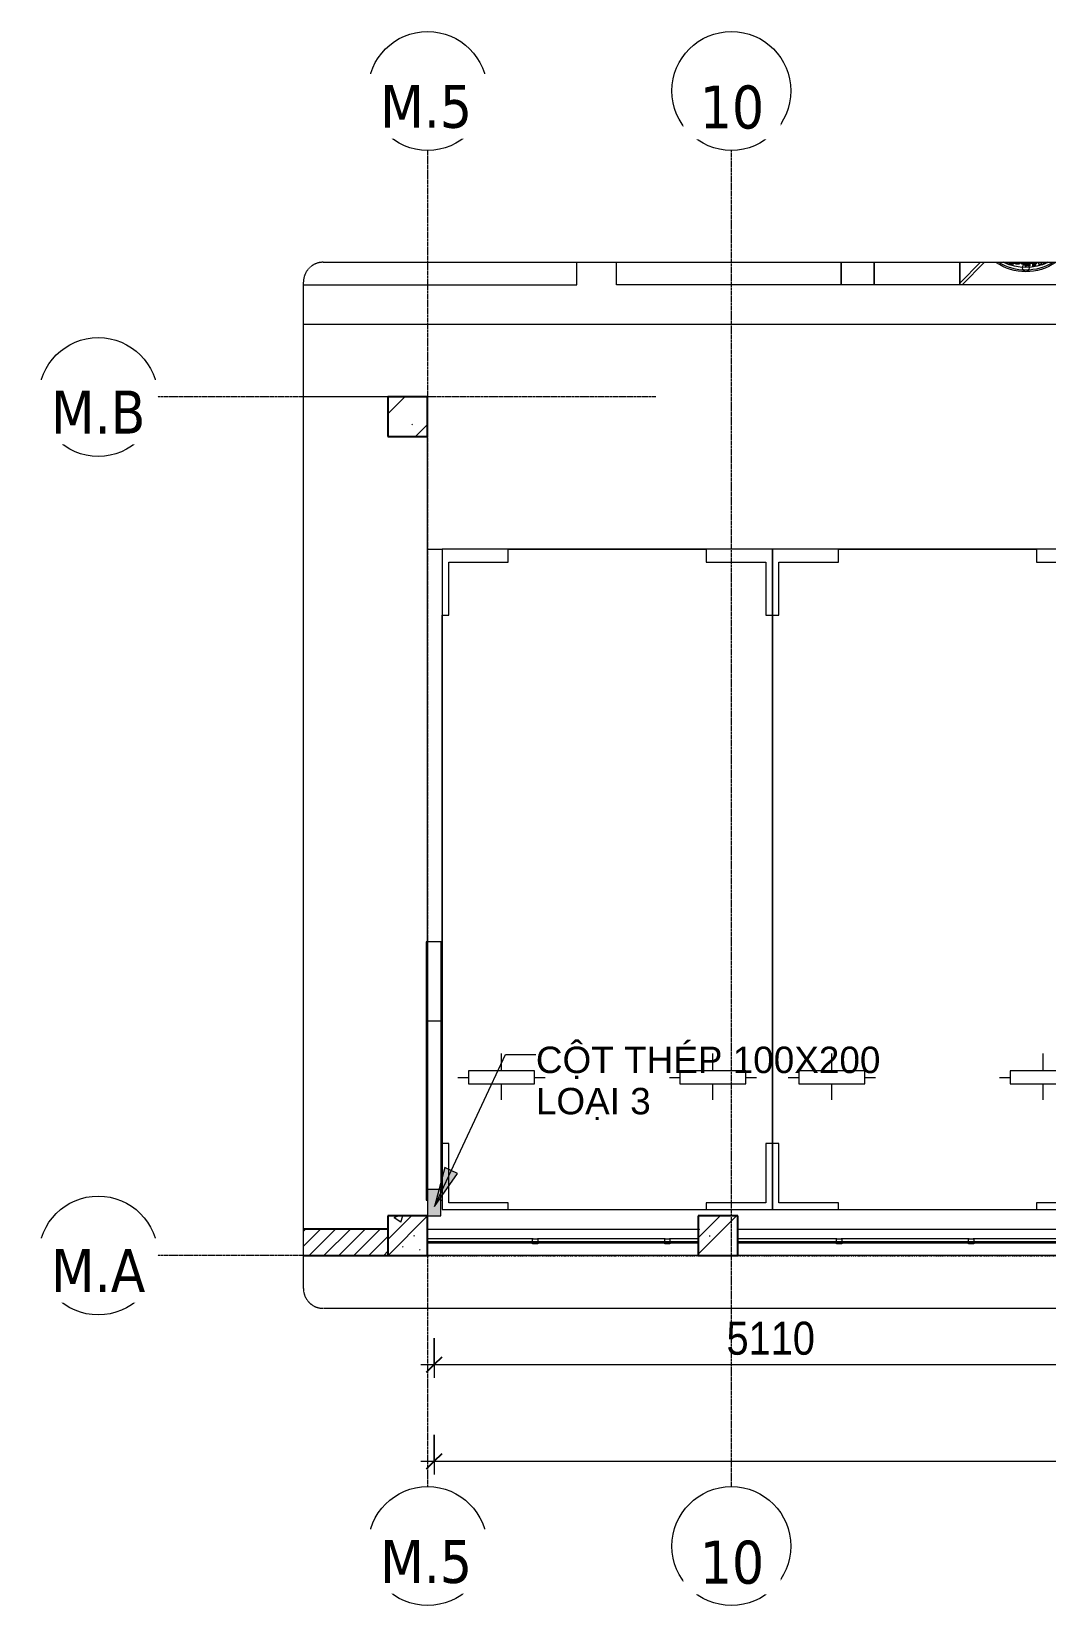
# Model space of a CAD drawing. Header units: millimetres. Extents: x -77355 to 26321, y -760 to 17156.
# Drawn here: x -36728 to -29051, y 5238 to 17156 of the extents above; entities that cross this region are included whole.
import ezdxf

# ---------------------------------------------------------------- set-up
doc = ezdxf.new("R2010")
doc.units = ezdxf.units.MM
for name, pattern in [('Dash - Tight', [4.5, 3, -1.5]), ('Double dash', [41.999998, 12, -6, 6, -6, 6, -6]), ('Grid Line', [22.225, 12.7, -3.175, 3.175, -3.175]), ('Hidden', [7.14375, 4.7625, -2.38125])]:
    doc.linetypes.add(name, pattern=pattern)
for name, color, linetype, lineweight in [('A-ANNO-DIMS', 211, 'Continuous', 9), ('A-ANNO-DIMS-100', 211, 'Continuous', 9), ('A-DETL-GENF-3', 10, 'Continuous', 9), ('A-DETL-GENF-4', 92, 'Dash - Tight', 9), ('A-DETL-GENF-5', 92, 'Hidden', 18), ('A-DETL-THIN', 151, 'Continuous', 9), ('A-FLOR-1', 192, 'Continuous', 9), ('A-FLOR-HRAL', 11, 'Continuous', 18), ('A-FLOR-HRAL-3', 11, 'Continuous', 9), ('A-WALL-2', 113, 'Continuous', 9), ('A-WALL-3', 113, 'Continuous', 25), ('A-WALL-PATT-3', 111, 'Continuous', 9), ('C-PRKG', 70, 'Continuous', 9), ('C-PROP-LINE', 91, 'Double dash', 25), ('G-ANNO-TEXT-1', 10, 'Continuous', 9), ('G-ANNO-TEXT-2', 7, 'Continuous', 9), ('G-IMPT-1', 8, 'Continuous', 9), ('M-EQPM', 50, 'Continuous', 9), ('S-COLS-1', 52, 'Continuous', 9), ('S-COLS-2', 52, 'Continuous', 25), ('S-GRID-1', 1, 'Grid Line', 9), ('S-GRID-IDEN', 1, 'Continuous', 9)]:
    doc.layers.add(name, color=color, linetype=linetype, lineweight=lineweight)
doc.styles.add('Arial_1', font='arial.ttf', dxfattribs={"height": 200})
doc.styles.add('Tahoma_B_1', font='tahomabd.ttf', dxfattribs={"height": 325})
doc.styles.add('UTM Avo_1', font='', dxfattribs={"width": 0.9, "height": 250})
doc.styles.get('UTM Avo_1').set_extended_font_data('UTM Avo')
doc.dimstyles.new('1_Dim_chi_tiet_2_5_1', dxfattribs={"dimscale": 304.8, "dimtxt": 249.825237, "dimasz": 0.393701, "dimexe": 0.328084, "dimexo": 0.0625, "dimgap": 0.032808, "dimtad": 1, "dimdec": 0, "dimrnd": 5, "dimzin": 0, "dimdsep": 46, "dimtxsty": 'UTM Avo_1', "dimblk1": 'OBLIQUE', "dimblk2": 'OBLIQUE', "dimsah": 1, "dimcen": 0.09, "dimdle": 0.328084, "dimazin": 0, "dimtfac": 1, "dimtdec": 4, "dimtix": 1, "dimtmove": 0, "dimatfit": 3, "dimfxl": 0.656168, "dimfxlon": 1, "dimtvp": 1, "dimtolj": 1, "dimtzin": 0, "dimarcsym": 2})

# ---------------------------------------------------------------- blocks, each defined once
blk = doc.blocks.new('NBS_CLDPhysicalSecuritySystems_MtlMeshPnlFncngSym_CLDModsecSecurusS3_InfillPanel - NBS_CLDPhysicalSecuritySystems_MtlMeshPnlFncngSym_CLDModsecSecurusS2_InfillPanel-V38-TKCS_NHÀ XE 3 - MẶT BẰNG COTE _1_000')
at = {"layer": 'A-FLOR-HRAL'}
for p, q in [((0, 6), (4000, 6)), ((214, 11), (254, 11)), ((214, 6), (214, 11)), ((254, 11), (254, 6)), ((1214, 11), (1254, 11)), ((1214, 6), (1214, 11)), ((1254, 11), (1254, 6)), ((2214, 11), (2254, 11)), ((2214, 6), (2214, 11)), ((2254, 11), (2254, 6)), ((3214, 11), (3254, 11)), ((3214, 6), (3214, 11)), ((3254, 11), (3254, 6)), ((4000, -6), (0, -6)), ((214, -23), (214, -6)), ((250, -27), (218, -27)), ((254, -6), (254, -23)), ((1214, -23), (1214, -6)), ((1250, -27), (1218, -27)), ((1254, -6), (1254, -23)), ((2214, -23), (2214, -6)), ((2250, -27), (2218, -27)), ((2254, -6), (2254, -23)), ((3214, -23), (3214, -6)), ((3250, -27), (3218, -27)), ((3254, -6), (3254, -23))]:
    blk.add_line(p, q, dxfattribs=at)
for centre, start, end in [((218, -23), 180, 270), ((250, -23), 270, 0), ((1218, -23), 180, 270), ((1250, -23), 270, 0), ((2218, -23), 180, 270), ((2250, -23), 270, 0), ((3218, -23), 180, 270), ((3250, -23), 270, 0)]:
    blk.add_arc(centre, 4, start, end, dxfattribs=at)
at = {"layer": 'A-FLOR-HRAL-3'}
for p, q in [((0, -27), (218, -27)), ((250, -27), (1218, -27)), ((1250, -27), (2218, -27)), ((2250, -27), (3218, -27)), ((3250, -27), (4000, -27))]:
    blk.add_line(p, q, dxfattribs=at)
blk = doc.blocks.new('NBS_CLDPhysicalSecuritySystems_MtlMeshPnlFncngSym_CLDModsecSecurusS3_InfillPanel - NBS_CLDPhysicalSecuritySystems_MtlMeshPnlFncngSym_CLDModsecSecurusS2_InfillPanel-2369504-TKCS_NHÀ XE 3 - MẶT BẰNG COTE _1_000')
at = {"layer": 'A-FLOR-HRAL'}
for p, q in [((0, 6), (2049, 6)), ((214, 11), (254, 11)), ((214, 6), (214, 11)), ((254, 11), (254, 6)), ((1214, 11), (1254, 11)), ((1214, 6), (1214, 11)), ((1254, 11), (1254, 6)), ((2049, -6), (0, -6)), ((214, -23), (214, -6)), ((250, -27), (218, -27)), ((254, -6), (254, -23)), ((1214, -23), (1214, -6)), ((1250, -27), (1218, -27)), ((1254, -6), (1254, -23))]:
    blk.add_line(p, q, dxfattribs=at)
for centre, start, end in [((218, -23), 180, 270), ((250, -23), 270, 0), ((1218, -23), 180, 270), ((1250, -23), 270, 0)]:
    blk.add_arc(centre, 4, start, end, dxfattribs=at)
at = {"layer": 'A-FLOR-HRAL-3'}
for p, q in [((0, -27), (218, -27)), ((250, -27), (1218, -27)), ((1250, -27), (2049, -27))]:
    blk.add_line(p, q, dxfattribs=at)
blk = doc.blocks.new('M_Concrete-Rectangular-Column2 - 300x300-2223046-TKCS_NHÀ XE 3 - MẶT BẰNG COTE _1_000')
at = {"layer": 'S-COLS-1'}
h = blk.add_hatch(dxfattribs=at)
h.set_pattern_fill('FP_40', color=256, style=0, pattern_type=2)
h.set_pattern_definition([(320, (-8038.2, 89302.56), (-63.756, -728.7365), [76.2, -838.2]), (265, (-8038.2, 89302.6), (764.2276, 140.9716), [60.96, -670.56]), (10.451, (-8043.54, 89241.84), (700.467, -587.77), [64.76, -712.36]), (316.184, (-7835, 89302.6), (-168.171, -1084.316), [114.3, -1257.3]), (6.636, (-7849, 89212.2), (989.71, -949.61), [97.14, -1068.54]), (261.184, (-7835, 89302.6), (989.701, -949.62), [91.44, -1005.84]), (291, (-7885.8, 89200.96), (-409.0606, -606.458), [76.2, -838.2]), (236, (-7885.8, 89201), (736.753, -247.2083), [60.96, -670.56]), (341.451, (-7919.9, 89150.4), (327.6855, -853.668), [64.76, -712.36]), (307.5, (-8038.23, 89302.56), (338.2201, -12.3547), [6.706, -655.726, 6.706, -674.014, -673.1]), (307.5, (-8038.23, 89302.56), (338.2201, -12.3547), [-1343.152, 6.706, -666.394]), (277.5, (-8038.23, 89302.56), (400.7221, -267.2789), [6.706, -381.406, 6.706, -640.486, -256.54]), (277.5, (-8038.23, 89302.56), (400.7221, -267.2789), [-1035.304, 6.706, -249.834]), (237.5, (-8038.23, 89529.13), (-22.91534, -542.3633), [6.706, -247.294, 6.706, -1837.334]), (237.5, (-8038.23, 89529.13), (-22.91534, -542.3633), [-260.706, -785.774, 6.706, -1044.854]), (227.5, (-8038.23, 89630.73), (101.707, -592.517), [6.706, -323.494, 6.706, -519.582, -746.76]), (227.5, (-8038.23, 89630.73), (101.707, -592.517), [-856.488, 6.706, -740.054]), (315, (-8038.23, 89302.56), (251.4472, 251.4472), []), (315, (-7657.23, 89302.56), (251.4472, 251.4472), [])])
h.paths.add_polyline_path([(-150, 150), (-150, -150), (150, -150), (150, 150)])
at = {"layer": 'S-COLS-2'}
for p, q in [((150, 150), (-150, 150)), ((-150, 150), (-150, -150)), ((150, -150), (150, 150)), ((-150, -150), (150, -150))]:
    blk.add_line(p, q, dxfattribs=at)
blk = doc.blocks.new('M_Concrete-Rectangular-Column2 - 300x300-V39-TKCS_NHÀ XE 3 - MẶT BẰNG COTE _1_000')
at = {"layer": 'S-COLS-1'}
h = blk.add_hatch(dxfattribs=at)
h.set_pattern_fill('FP_41', color=256, style=0, pattern_type=2)
h.set_pattern_definition([(320, (-14238.2, 89302.56), (-63.756, -728.7365), [76.2, -838.2]), (265, (-14238.2, 89302.6), (764.2276, 140.9716), [60.96, -670.56]), (10.451, (-14243.54, 89241.84), (700.467, -587.77), [64.76, -712.36]), (316.184, (-14035, 89302.6), (-168.171, -1084.316), [114.3, -1257.3]), (6.636, (-14049, 89212.2), (989.71, -949.61), [97.14, -1068.54]), (261.184, (-14035, 89302.6), (989.701, -949.62), [91.44, -1005.84]), (291, (-14085.8, 89200.96), (-409.0606, -606.458), [76.2, -838.2]), (236, (-14085.8, 89201), (736.753, -247.2083), [60.96, -670.56]), (341.451, (-14119.9, 89150.4), (327.6855, -853.668), [64.76, -712.36]), (307.5, (-14238.23, 89302.56), (338.2201, -12.3547), [6.706, -655.726, 6.706, -674.014, -673.1]), (307.5, (-14238.23, 89302.56), (338.2201, -12.3547), [-1343.152, 6.706, -666.394]), (277.5, (-14238.23, 89302.56), (400.7221, -267.2789), [6.706, -381.406, 6.706, -640.486, -256.54]), (277.5, (-14238.23, 89302.56), (400.7221, -267.2789), [-1035.304, 6.706, -249.834]), (237.5, (-14238.23, 89529.13), (-22.91534, -542.3633), [6.706, -247.294, 6.706, -1837.334]), (237.5, (-14238.23, 89529.13), (-22.91534, -542.3633), [-260.706, -785.774, 6.706, -1044.854]), (227.5, (-14238.23, 89630.73), (101.707, -592.517), [6.706, -323.494, 6.706, -1266.342]), (227.5, (-14238.23, 89630.73), (101.707, -592.517), [-336.906, -519.582, 6.706, -740.054]), (315, (-14238.23, 89302.56), (251.4472, 251.4472), []), (315, (-13857.23, 89302.56), (251.4472, 251.4472), [])])
h.paths.add_polyline_path([(-150, 150), (-150, -150), (150, -150), (150, 150)])
at = {"layer": 'S-COLS-2'}
for p, q in [((150, 150), (-150, 150)), ((-150, 150), (-150, -150)), ((150, -150), (150, 150)), ((-150, -150), (150, -150))]:
    blk.add_line(p, q, dxfattribs=at)
blk = doc.blocks.new('TKTC_NAP THAM BE XLNT_260130 - TKTC_XREF_260130_NAP THAM BE XLNT_dwg_TTT-HOOD ACCESS - TTT-HOOD ACCESS-1904605-MB BỂ XLNT 2 HẦM 1-3399785-TKCS_NHÀ XE 3 - MẶT BẰNG COTE _1_000')
at = {"layer": 'G-IMPT-1'}
for p, q in [((-131, -356), (-131, -344)), ((-131, -344), (-131, -356)), ((-86, -344), (-86, -356)), ((-41, -356), (-41, -344)), ((-41, -344), (-41, -356)), ((16, -363), (0, -363)), ((89, -356), (89, -344)), ((89, -344), (89, -356)), ((134, -356), (134, -344)), ((134, -344), (134, -356))]:
    blk.add_line(p, q, dxfattribs=at)
at = {"layer": 'G-IMPT-1', "flags": 128}
for points in [[(-131, -344), (-131, -356)], [(-71, -344), (-71, -356), (-41, -356), (-71, -356)], [(1, -363), (17, -363)], [(59, -344), (59, -356), (89, -356), (59, -356)], [(104, -344), (104, -356), (134, -356), (104, -356)], [(149, -344), (149, -356)], [(149, -344), (149, -356)], [(-41, -371), (-71, -371), (-41, -371), (-71, -371)], [(4, -371), (-26, -371)]]:
    blk.add_lwpolyline(points, close=True, dxfattribs=at)
for points in [[(-86, -356), (-116, -356), (-116, -344)], [(-86, -344), (-86, -356), (-116, -356), (-116, -344)], [(-86, -344), (-86, -356), (-116, -356), (-116, -344)], [(-86, -344), (-86, -356), (-116, -356), (-116, -344)], [(-71, -344), (-71, -356), (-41, -356), (-41, -344)], [(-71, -344), (-71, -356), (-41, -356), (-41, -344)], [(-26, -344), (-26, -356), (4, -356), (4, -344)], [(4, -344), (4, -356), (-26, -356), (-26, -344)], [(14, -344), (14, -356), (44, -356), (44, -344)], [(44, -344), (44, -356), (14, -356), (14, -344)], [(89, -344), (89, -356), (59, -356), (59, -344)], [(89, -344), (89, -356), (59, -356), (59, -344)], [(134, -344), (134, -356), (104, -356), (104, -344)], [(134, -344), (134, -356), (104, -356), (104, -344)]]:
    blk.add_lwpolyline(points, dxfattribs=at)
at = {"layer": 'G-IMPT-1'}
for centre in [(8, -363), (9, -363), (9, -363)]:
    blk.add_circle(centre, 11.2, dxfattribs=at)
for centre, radius, start, end in [((9, -6), 412, 235.5514, 304.4486), ((9, -6), 400, 238.0049, 301.853), ((9, -6), 380, 243.0641, 296.9359), ((8, -363), 9.23, 360, 180), ((8, -363), 9.23, 0, 180), ((8, -363), 9.23, 180, 360), ((8, -363), 9.23, 180, 360), ((9, -363), 9.23, 360, 180), ((9, -363), 9.23, 0, 180), ((9, -363), 9.23, 360, 180), ((9, -363), 9.23, 0, 180), ((9, -363), 9.23, 180, 360), ((9, -363), 9.23, 180, 360), ((9, -363), 9.23, 180, 360), ((9, -363), 9.23, 180, 360)]:
    blk.add_arc(centre, radius, start, end, dxfattribs=at)
blk = doc.blocks.new('TKTC_NAP THAM BE XLNT_260130 - TKTC_XREF_260130_NAP THAM BE XLNT_dwg_NAP THAM-3399787-TKCS_NHÀ XE 3 - MẶT BẰNG COTE _1_000')
at = {"layer": 'G-IMPT-1'}
for p, q in [((584593, -155367), (584593, -155539)), ((584594, -155523), (584749, -155367)), ((584779, -155367), (584609, -155538)), ((585406, -155367), (585576, -155538)), ((585591, -155523), (585436, -155367))]:
    blk.add_line(p, q, dxfattribs=at)
at = {"layer": 'G-IMPT-1', "flags": 128}
for points in [[(584593, -155539), (585593, -155539), (585593, -155367)], [(584594, -155367), (584594, -155538), (585591, -155538), (585591, -155367)]]:
    blk.add_lwpolyline(points, dxfattribs=at)
at = {"layer": 'G-IMPT-1'}
blk.add_circle((585093, -155409), 27.5, dxfattribs=at)
for radius, start, end in [(400, 235.5514, 304.4486), (369, 243.1571, 296.8429), (337, 258.5042, 282.2389)]:
    blk.add_arc((585093, -155039), radius, start, end, dxfattribs=at)
at = {"xscale": 0.9707134767847465, "yscale": 0.9707134767847465, "zscale": 0.9707134767847465}
blk.add_blockref('TKTC_NAP THAM BE XLNT_260130 - TKTC_XREF_260130_NAP THAM BE XLNT_dwg_TTT-HOOD ACCESS - TTT-HOOD ACCESS-1904605-MB BỂ XLNT 2 HẦM 1-3399785-TKCS_NHÀ XE 3 - MẶT BẰNG COTE _1_000', (585084, -155033), dxfattribs=at)
blk = doc.blocks.new('TKTC_NAP THAM BE XLNT_260130 - TKTC_XREF_260130_NAP THAM BE XLNT_dwg_TTT-HOOD ACCESS - TTT-HOOD ACCESS-1904605-MB BỂ XLNT 2 HẦM 1-V44-TKCS_NHÀ XE 3 - MẶT BẰNG COTE _1_000')
at = {"layer": 'G-IMPT-1'}
for p, q in [((-131, -356), (-131, -344)), ((-131, -344), (-131, -356)), ((-86, -344), (-86, -356)), ((-41, -356), (-41, -344)), ((-41, -344), (-41, -356)), ((16, -363), (0, -363)), ((89, -356), (89, -344)), ((89, -344), (89, -356)), ((134, -356), (134, -344)), ((134, -344), (134, -356))]:
    blk.add_line(p, q, dxfattribs=at)
at = {"layer": 'G-IMPT-1', "flags": 128}
for points in [[(-131, -344), (-131, -356)], [(-71, -344), (-71, -356), (-41, -356), (-71, -356)], [(1, -363), (17, -363)], [(59, -344), (59, -356), (89, -356), (59, -356)], [(104, -344), (104, -356), (134, -356), (104, -356)], [(149, -344), (149, -356)], [(149, -344), (149, -356)], [(-41, -371), (-71, -371), (-41, -371), (-71, -371)], [(4, -371), (-26, -371)]]:
    blk.add_lwpolyline(points, close=True, dxfattribs=at)
for points in [[(-86, -356), (-116, -356), (-116, -344)], [(-86, -344), (-86, -356), (-116, -356), (-116, -344)], [(-86, -344), (-86, -356), (-116, -356), (-116, -344)], [(-86, -344), (-86, -356), (-116, -356), (-116, -344)], [(-71, -344), (-71, -356), (-41, -356), (-41, -344)], [(-71, -344), (-71, -356), (-41, -356), (-41, -344)], [(-26, -344), (-26, -356), (4, -356), (4, -344)], [(4, -344), (4, -356), (-26, -356), (-26, -344)], [(14, -344), (14, -356), (44, -356), (44, -344)], [(44, -344), (44, -356), (14, -356), (14, -344)], [(89, -344), (89, -356), (59, -356), (59, -344)], [(89, -344), (89, -356), (59, -356), (59, -344)], [(134, -344), (134, -356), (104, -356), (104, -344)], [(134, -344), (134, -356), (104, -356), (104, -344)]]:
    blk.add_lwpolyline(points, dxfattribs=at)
at = {"layer": 'G-IMPT-1'}
for centre in [(8, -363), (9, -363), (9, -363)]:
    blk.add_circle(centre, 11.2, dxfattribs=at)
for centre, radius, start, end in [((9, -6), 412, 235.6226, 304.3774), ((9, -6), 400, 238.0971, 301.7761), ((9, -6), 380, 243.1496, 296.8504), ((8, -363), 9.23, 360, 180), ((8, -363), 9.23, 0, 180), ((8, -363), 9.23, 180, 360), ((8, -363), 9.23, 180, 360), ((9, -363), 9.23, 360, 180), ((9, -363), 9.23, 0, 180), ((9, -363), 9.23, 360, 180), ((9, -363), 9.23, 0, 180), ((9, -363), 9.23, 180, 360), ((9, -363), 9.23, 180, 360), ((9, -363), 9.23, 180, 360), ((9, -363), 9.23, 180, 360)]:
    blk.add_arc(centre, radius, start, end, dxfattribs=at)
blk = doc.blocks.new('TKTC_NAP THAM BE XLNT_260130 - TKTC_XREF_260130_NAP THAM BE XLNT_dwg_NAP THAM-V45-TKCS_NHÀ XE 3 - MẶT BẰNG COTE _1_000')
at = {"layer": 'G-IMPT-1'}
for p, q in [((584593, -155368), (584593, -155539)), ((584594, -155523), (584749, -155368)), ((584779, -155368), (584609, -155538)), ((585406, -155368), (585576, -155538)), ((585591, -155523), (585436, -155368))]:
    blk.add_line(p, q, dxfattribs=at)
at = {"layer": 'G-IMPT-1', "flags": 128}
for points in [[(584593, -155539), (585593, -155539), (585593, -155368)], [(584594, -155368), (584594, -155538), (585591, -155538), (585591, -155368)]]:
    blk.add_lwpolyline(points, dxfattribs=at)
at = {"layer": 'G-IMPT-1'}
blk.add_circle((585093, -155409), 27.5, dxfattribs=at)
for radius, start, end in [(400, 235.6226, 304.3774), (369, 243.2426, 296.7574), (337, 258.7906, 282.0655)]:
    blk.add_arc((585093, -155039), radius, start, end, dxfattribs=at)
at = {"xscale": 0.9707134767847465, "yscale": 0.9707134767847465, "zscale": 0.9707134767847465}
blk.add_blockref('TKTC_NAP THAM BE XLNT_260130 - TKTC_XREF_260130_NAP THAM BE XLNT_dwg_TTT-HOOD ACCESS - TTT-HOOD ACCESS-1904605-MB BỂ XLNT 2 HẦM 1-V44-TKCS_NHÀ XE 3 - MẶT BẰNG COTE _1_000', (585084, -155033), dxfattribs=at)
blk = doc.blocks.new('TKTC_NAP THAM BE XLNT_260130 - TKTC_XREF_260130_NAP THAM BE XLNT_dwg-3399784-TKCS_NHÀ XE 3 - MẶT BẰNG COTE _1_000')
at = {"layer": 'G-IMPT-1'}
blk.add_line((90078, 14560), (90078, 14388), dxfattribs=at)
at = {"layer": 'G-IMPT-1', "flags": 128}
for points in [[(98577, 14560), (98577, 14088), (85758, 14088)], [(85758, 14388), (87828, 14388), (87828, 14560)], [(89828, 14560), (89828, 14388), (88128, 14388), (88128, 14560)], [(90078, 14388), (89828, 14388), (89828, 14560)], [(91778, 14560), (91778, 14388), (90078, 14388), (90078, 14560)], [(95027, 14560), (95027, 14388), (92028, 14388), (92028, 14560)], [(96828, 14560), (96828, 14388), (95277, 14388), (95277, 14560)], [(98277, 14560), (98277, 14388), (97078, 14388), (97078, 14560)]]:
    blk.add_lwpolyline(points, dxfattribs=at)
at = {"extrusion": (0, 0, -1), "zscale": -1}
for name, p in [('TKTC_NAP THAM BE XLNT_260130 - TKTC_XREF_260130_NAP THAM BE XLNT_dwg_NAP THAM-3399787-TKCS_NHÀ XE 3 - MẶT BẰNG COTE _1_000', (-676320, 169927)), ('TKTC_NAP THAM BE XLNT_260130 - TKTC_XREF_260130_NAP THAM BE XLNT_dwg_NAP THAM-V45-TKCS_NHÀ XE 3 - MẶT BẰNG COTE _1_000', (-678170, 169927)), ('TKTC_NAP THAM BE XLNT_260130 - TKTC_XREF_260130_NAP THAM BE XLNT_dwg_NAP THAM-3399787-TKCS_NHÀ XE 3 - MẶT BẰNG COTE _1_000', (-681370, 169927)), ('TKTC_NAP THAM BE XLNT_260130 - TKTC_XREF_260130_NAP THAM BE XLNT_dwg_NAP THAM-3399787-TKCS_NHÀ XE 3 - MẶT BẰNG COTE _1_000', (-682619, 169927))]:
    blk.add_blockref(name, p, dxfattribs=at)
blk = doc.blocks.new('TKTC_NAP THAM BE XLNT_260130 - NẮP THĂM BỂ XLNT-2335565-TKCS_NHÀ XE 3 - MẶT BẰNG COTE _1_000')
blk.add_blockref('TKTC_NAP THAM BE XLNT_260130 - TKTC_XREF_260130_NAP THAM BE XLNT_dwg-3399784-TKCS_NHÀ XE 3 - MẶT BẰNG COTE _1_000', (-83428, -14088))
blk = doc.blocks.new('TRỤ ĐỂ XE ĐẦU HỒI - TRỤ ĐỂ XE ĐẦU HỒI-2550560-TKCS_NHÀ XE 3 - MẶT BẰNG COTE _1_000')
at = {"layer": 'S-COLS-1'}
for p, q in [((-60, -1350), (-60, -20)), ((-50, -20), (-60, -20)), ((-50, -1350), (-50, -100)), ((60, -20), (50, -20)), ((50, -1350), (50, -100)), ((60, -1350), (60, -20)), ((-60, -1966), (-60, -1350)), ((-50, -1350), (-60, -1350)), ((-50, -1966), (-50, -1350)), ((-50, -1375), (50, -1375)), ((50, -1966), (50, -1350)), ((60, -1350), (50, -1350)), ((60, -1966), (60, -1350)), ((-50, -1966), (-60, -1966)), ((-60, -1966), (-60, -1975)), ((-60, -1975), (60, -1975)), ((-50, -1974), (-50, -1966)), ((-50, -1974), (50, -1974)), ((60, -1966), (50, -1966)), ((50, -1974), (50, -1966)), ((60, -1975), (60, -1966))]:
    blk.add_line(p, q, dxfattribs=at)
blk = doc.blocks.new('xe oto1 - xe oto-V47-TKCS_NHÀ XE 3 - MẶT BẰNG COTE _1_000')
at = {"layer": 'C-PRKG'}
for p, q in [((-2000, 5000), (-2500, 5000)), ((0, 5000), (-2500, 5000)), ((-2450, 4500), (-2450, 4950)), ((-2450, 4950), (-2000, 4950)), ((-2000, 4950), (-2000, 5000)), ((0, 5000), (-500, 5000)), ((-500, 5000), (-500, 4950)), ((-500, 4950), (-50, 4950)), ((-50, 4950), (-50, 4500)), ((0, 4500), (0, 5000)), ((0, 0), (0, 5000)), ((-2490, 4500), (-2450, 4500)), ((-50, 4500), (0, 4500)), ((0, 500), (0, 4500)), ((0, 4500), (0, 500)), ((-2050, 4170), (-2050, 4050)), ((-2050, 4170), (-2050, 4050)), ((-450, 4170), (-450, 4050)), ((-450, 4170), (-450, 4050)), ((-2300, 4000), (-2380, 4000)), ((-2300, 4000), (-2380, 4000)), ((-1800, 4050), (-2300, 4050)), ((-2300, 4050), (-2300, 3950)), ((-2300, 3950), (-1800, 3950)), ((-2050, 3950), (-2050, 3820)), ((-2050, 3950), (-2050, 3820)), ((-1800, 3950), (-1800, 4050)), ((-1720, 4000), (-1800, 4000)), ((-1720, 4000), (-1800, 4000)), ((-700, 4000), (-780, 4000)), ((-700, 4000), (-780, 4000)), ((-200, 4050), (-700, 4050)), ((-700, 4050), (-700, 3950)), ((-700, 3950), (-200, 3950)), ((-450, 3950), (-450, 3820)), ((-450, 3950), (-450, 3820)), ((-200, 3950), (-200, 4050)), ((-120, 4000), (-200, 4000)), ((-120, 4000), (-200, 4000)), ((-2500, 2973), (-2500, 0)), ((-2500, 500), (-2500, 2973)), ((-2500, 2973), (-2500, 500)), ((-2450, 500), (-2500, 500)), ((-2500, 500), (-2500, 0)), ((-2450, 100), (-2450, 500)), ((0, 500), (-50, 500)), ((-50, 500), (-50, 100)), ((0, 0), (0, 500)), ((-2500, 0), (-2000, 0)), ((-2500, 0), (0, 0)), ((-2000, 100), (-2450, 100)), ((-2000, 0), (-2000, 100)), ((-500, 100), (-500, 0)), ((-50, 100), (-500, 100)), ((-500, 0), (0, 0))]:
    blk.add_line(p, q, dxfattribs=at)
blk = doc.blocks.new('xe oto1 - xe oto-V46-TKCS_NHÀ XE 3 - MẶT BẰNG COTE _1_000')
at = {"layer": 'C-PRKG'}
for p, q in [((-2000, 5000), (-2500, 5000)), ((-2500, 5000), (-2500, 4500)), ((-2500, 5000), (-2500, 0)), ((0, 5000), (-2500, 5000)), ((-2450, 4500), (-2450, 4950)), ((-2450, 4950), (-2000, 4950)), ((-2000, 4950), (-2000, 5000)), ((0, 5000), (-500, 5000)), ((-500, 5000), (-500, 4950)), ((-500, 4950), (-50, 4950)), ((-50, 4950), (-50, 4500)), ((0, 4500), (0, 5000)), ((0, 0), (0, 5000)), ((-2500, 4500), (-2450, 4500)), ((-2500, 500), (-2500, 4500)), ((-2500, 4500), (-2500, 500)), ((-50, 4500), (0, 4500)), ((0, 500), (0, 4500)), ((0, 4500), (0, 500)), ((-2050, 4170), (-2050, 4050)), ((-2050, 4170), (-2050, 4050)), ((-450, 4170), (-450, 4050)), ((-450, 4170), (-450, 4050)), ((-2300, 4000), (-2380, 4000)), ((-2300, 4000), (-2380, 4000)), ((-1800, 4050), (-2300, 4050)), ((-2300, 4050), (-2300, 3950)), ((-2300, 3950), (-1800, 3950)), ((-2050, 3950), (-2050, 3820)), ((-2050, 3950), (-2050, 3820)), ((-1800, 3950), (-1800, 4050)), ((-1720, 4000), (-1800, 4000)), ((-1720, 4000), (-1800, 4000)), ((-700, 4000), (-780, 4000)), ((-700, 4000), (-780, 4000)), ((-200, 4050), (-700, 4050)), ((-700, 4050), (-700, 3950)), ((-700, 3950), (-200, 3950)), ((-450, 3950), (-450, 3820)), ((-450, 3950), (-450, 3820)), ((-200, 3950), (-200, 4050)), ((-120, 4000), (-200, 4000)), ((-120, 4000), (-200, 4000)), ((-2450, 500), (-2500, 500)), ((-2500, 500), (-2500, 0)), ((-2450, 100), (-2450, 500)), ((0, 500), (-50, 500)), ((-50, 500), (-50, 100)), ((0, 0), (0, 500)), ((-2500, 0), (-2000, 0)), ((-2500, 0), (0, 0)), ((-2000, 100), (-2450, 100)), ((-2000, 0), (-2000, 100)), ((-500, 100), (-500, 0)), ((-50, 100), (-500, 100)), ((-500, 0), (0, 0))]:
    blk.add_line(p, q, dxfattribs=at)
blk = doc.blocks.new('Family - ___-1476882-TKCS_NHÀ XE 3 - MẶT BẰNG COTE _1_000')
at = {"layer": 'C-PROP-LINE'}
blk.add_line((88513, 7888), (116022, 7888), dxfattribs=at)
blk = doc.blocks.new('BORDER VIEW - BORDER VIEW-2362528-TKCS_NHÀ XE 3 - MẶT BẰNG COTE _1_000')
at = {"layer": 'A-DETL-GENF-5'}
for p, q in [((150, 7920), (27360, 7920)), ((0, 150), (0, 7770)), ((27360, 0), (150, 0))]:
    blk.add_line(p, q, dxfattribs=at)
for centre, start, end in [((150, 7770), 90, 180), ((150, 150), 180, 270)]:
    blk.add_arc(centre, 150, start, end, dxfattribs=at)
blk = doc.blocks.new('Grid - M_Grid Head - Circle-353313-TKCS_NHÀ XE 3 - MẶT BẰNG COTE _1_000')
at = {"layer": 'S-GRID-IDEN'}
blk.add_circle((0, 0), 4.5, dxfattribs=at)
blk = doc.blocks.new('DIMBLOCK17-TKCS_NHÀ XE 3 - MẶT BẰNG COTE _1_000')
at = {"layer": 'A-ANNO-DIMS-100'}
for p, q in [((-33679, 7262), (-33679, 6962)), ((-33679, 7062), (-33679, 7262)), ((-28569, 7262), (-28569, 6962)), ((-28569, 7062), (-28569, 7262)), ((-33779, 7062), (-28569, 7062))]:
    blk.add_line(p, q, dxfattribs=at)
at = {"layer": 'A-ANNO-DIMS-100', "lineweight": 25}
for p, q in [((-33679, 7062), (-33739, 7002)), ((-33679, 7062), (-33619, 7122)), ((-28569, 7062), (-28629, 7002)), ((-28569, 7062), (-28509, 7122))]:
    blk.add_line(p, q, dxfattribs=at)
at = {"layer": 'A-ANNO-DIMS-100', "color": 0, "insert": (-31466, 7387), "char_height": 250, "width": 821.65, "attachment_point": 1, "line_spacing_factor": 1.110334, "style": 'UTM Avo_1'}
blk.add_mtext('5110', dxfattribs=at)
blk = doc.blocks.new('_Oblique')
at = {"color": 0, "linetype": 'ByBlock', "lineweight": -2}
blk.add_line((-0.5, -0.5), (0.5, 0.5), dxfattribs=at)
blk = doc.blocks.new('DIMBLOCK22-TKCS_NHÀ XE 3 - MẶT BẰNG COTE _1_000')
at = {"layer": 'A-ANNO-DIMS-100'}
for p, q in [((-33679, 6530), (-33679, 6230)), ((-33679, 6330), (-33679, 6530)), ((-8128, 6530), (-8128, 6230)), ((-8128, 6330), (-8128, 6530)), ((-33779, 6330), (-8028, 6330))]:
    blk.add_line(p, q, dxfattribs=at)
at = {"layer": 'A-ANNO-DIMS-100', "lineweight": 25}
for p, q in [((-33679, 6330), (-33739, 6270)), ((-33679, 6330), (-33619, 6390)), ((-8128, 6330), (-8188, 6270)), ((-8128, 6330), (-8068, 6390))]:
    blk.add_line(p, q, dxfattribs=at)
at = {"layer": 'A-ANNO-DIMS-100', "color": 0, "insert": (-21332, 6655), "char_height": 250, "width": 1027.06, "attachment_point": 1, "line_spacing_factor": 1.110334, "style": 'UTM Avo_1'}
blk.add_mtext('25550', dxfattribs=at)

msp = doc.modelspace()

# ---------------------------------------------------------------- hatches: boundary and pattern name
at = {"layer": 'A-DETL-GENF-3'}
h = msp.add_hatch(color=256, dxfattribs=at)
h.paths.add_polyline_path([(-8078.1, 8188.2), (-8078.1, 8388.2), (-8178.1, 8388.2), (-8178.1, 8188.2)])
h.paths.add_polyline_path([(-33629, 8188.2), (-33629, 8388.2), (-33729, 8388.2), (-33729, 8188.2)])
h.paths.add_polyline_path([(-13288.3, 8188.2), (-13188.3, 8188.2), (-13188.3, 8388.2), (-13288.3, 8388.2)])
h.paths.add_polyline_path([(-28518.8, 8188.2), (-28518.8, 8388.2), (-28618.8, 8388.2), (-28618.8, 8188.2)])
h.paths.add_polyline_path([(-18398.5, 8188.2), (-18298.5, 8188.2), (-18298.5, 8388.2), (-18398.5, 8388.2)])
h.paths.add_polyline_path([(-23408.7, 8188.2), (-23408.7, 8388.2), (-23508.7, 8388.2), (-23508.7, 8188.2)])
at = {"layer": 'A-WALL-PATT-3'}
h = msp.add_hatch(dxfattribs=at)
h.set_pattern_fill('FP_42', color=256, style=0, pattern_type=2)
h.set_pattern_definition([(45, (-123181.595, 0), (-56.56854, 56.56854), [])])
h.paths.add_polyline_path([(-34029, 7888.2), (-34029, 8088.2), (-34669, 8088.2), (-34669, 7888.2)])
at = {"layer": 'G-ANNO-TEXT-1'}
msp.add_hatch(color=256, dxfattribs=at).paths.add_polyline_path([(-33677, 8259.5), (-33502.2, 8508.9), (-33598, 8553.7)])
at = {"layer": 'S-COLS-1'}
h = msp.add_hatch(dxfattribs=at)
h.set_pattern_fill('FP_39', color=256, style=0, pattern_type=2)
h.set_pattern_definition([(50, (-123181.6, 0), (728.7365, -63.756), [76.2, -838.2]), (355, (-123181.6, 0), (-140.9716, 764.2276), [60.96, -670.56]), (100.451, (-123120.9, -5.3), (587.77, 700.467), [64.76, -712.36]), (46.184, (-123181.6, 203.2), (1084.316, -168.171), [114.3, -1257.3]), (96.636, (-123091.2, 189.2), (949.61, 989.71), [97.14, -1068.54]), (351.184, (-123181.6, 203.2), (949.62, 989.701), [91.44, -1005.84]), (21, (-123080, 152.4), (606.458, -409.0606), [76.2, -838.2]), (326, (-123080, 152.4), (247.2083, 736.753), [60.96, -670.56]), (71.451, (-123029.46, 118.3), (853.668, 327.6855), [64.76, -712.36]), (37.5, (-123181.6, 0), (12.3547, 338.2201), [6.706, -655.726, 6.706, -674.014, -673.1]), (37.5, (-123181.6, 0), (12.3547, 338.2201), [-1343.152, 6.706, -666.394]), (7.5, (-123181.6, 0), (267.2789, 400.7221), [6.706, -381.406, 6.706, -640.486, -256.54]), (7.5, (-123181.6, 0), (267.2789, 400.7221), [-1035.304, 6.706, -249.834]), (327.5, (-123408.16, 0), (542.3633, -22.91534), [6.706, -247.294, 6.706, -785.774, -1051.56]), (327.5, (-123408.16, 0), (542.3633, -22.91534), [-1046.48, 6.706, -1044.854]), (317.5, (-123509.76, 0), (592.517, 101.707), [6.706, -323.494, 6.706, -519.582, -746.76]), (317.5, (-123509.76, 0), (592.517, 101.707), [-856.488, 6.706, -740.054]), (45, (-123181.6, 0), (-251.4472, 251.4472), []), (45, (-123181.6, 381), (-251.4472, 251.4472), [])])
h.paths.add_polyline_path([(-31380, 7888.2), (-31380, 8188.2), (-31680, 8188.2), (-31680, 7888.2)])

# ---------------------------------------------------------------- linework, layer by layer
at = {"layer": 'A-DETL-THIN'}
for p, q in [((-33629, 8388.2), (-33729, 8388.2)), ((-33729, 8388.2), (-33729, 8188.2)), ((-33629, 8188.2), (-33629, 8388.2)), ((-33729, 8188.2), (-33629, 8188.2))]:
    msp.add_line(p, q, dxfattribs=at)
at = {"layer": 'A-FLOR-1'}
for p, q in [((-34029, 14388.2), (-34669, 14388.2)), ((-33729, 10263.6), (-33729, 14088.2)), ((-33729, 13236.9), (-33618.8, 13236.9)), ((-33118.8, 13236.9), (-31618.8, 13236.9)), ((-30618.8, 13236.9), (-29118.8, 13236.9))]:
    msp.add_line(p, q, dxfattribs=at)
at = {"layer": 'A-WALL-2'}
for p, q in [((-33729, 8088.2), (-31680, 8088.2)), ((-31380, 8088.2), (-27380, 8088.2)), ((-31680, 7888.2), (-33729, 7888.2)), ((-27380, 7888.2), (-31380, 7888.2))]:
    msp.add_line(p, q, dxfattribs=at)
at = {"layer": 'A-WALL-3'}
for p, q in [((-34029, 8088.2), (-34669, 8088.2)), ((-34669, 7888.2), (-34029, 7888.2))]:
    msp.add_line(p, q, dxfattribs=at)
at = {"layer": 'G-ANNO-TEXT-1'}
for p, q in [((-33677, 8259.5), (-33139.7, 9410.3)), ((-33139.7, 9410.3), (-32909.2, 9410.3)), ((-33598, 8553.7), (-33677, 8259.5)), ((-33677, 8259.5), (-33502.2, 8508.9)), ((-33502.2, 8508.9), (-33598, 8553.7))]:
    msp.add_line(p, q, dxfattribs=at)
at = {"layer": 'S-COLS-2'}
for p, q in [((-31380, 8188.2), (-31680, 8188.2)), ((-31680, 8188.2), (-31680, 7888.2)), ((-31380, 7888.2), (-31380, 8188.2)), ((-31680, 7888.2), (-31380, 7888.2))]:
    msp.add_line(p, q, dxfattribs=at)
at = {"layer": 'S-GRID-1'}
for p, q in [((-33729, 16255.5), (-33729, 13755.5)), ((-31429, 13755.5), (-31429, 16255.5)), ((-33860.7, 14388.2), (-33911.5, 14388.2)), ((-32000.1, 14388.2), (-33860.7, 14388.2)), ((-33729, 13755.5), (-33729, 8638.1)), ((-31429, 8638.1), (-31429, 13755.5)), ((-33729, 8638.1), (-33729, 6138.1)), ((-31429, 6138.1), (-31429, 8638.1)), ((-33860.7, 7888.2), (-33911.5, 7888.2)), ((-32000.1, 7888.2), (-33860.7, 7888.2))]:
    msp.add_line(p, q, dxfattribs=at)

# ---------------------------------------------------------------- block references
at = {"layer": 'A-DETL-GENF-4'}
msp.add_blockref('BORDER VIEW - BORDER VIEW-2362528-TKCS_NHÀ XE 3 - MẶT BẰNG COTE _1_000', (-34669, 7488.2), dxfattribs=at)
at = {"layer": 'A-FLOR-HRAL-3', "rotation": 180}
for name, p in [('NBS_CLDPhysicalSecuritySystems_MtlMeshPnlFncngSym_CLDModsecSecurusS3_InfillPanel - NBS_CLDPhysicalSecuritySystems_MtlMeshPnlFncngSym_CLDModsecSecurusS2_InfillPanel-2369504-TKCS_NHÀ XE 3 - MẶT BẰNG COTE _1_000', (-31680, 7988.2)), ('NBS_CLDPhysicalSecuritySystems_MtlMeshPnlFncngSym_CLDModsecSecurusS3_InfillPanel - NBS_CLDPhysicalSecuritySystems_MtlMeshPnlFncngSym_CLDModsecSecurusS2_InfillPanel-V38-TKCS_NHÀ XE 3 - MẶT BẰNG COTE _1_000', (-27380, 7988.2))]:
    msp.add_blockref(name, p, dxfattribs=at)
at = {"layer": 'C-PRKG', "rotation": 180}
for name, p in [('xe oto1 - xe oto-V46-TKCS_NHÀ XE 3 - MẶT BẰNG COTE _1_000', (-33618.8, 13236.9)), ('xe oto1 - xe oto-V47-TKCS_NHÀ XE 3 - MẶT BẰNG COTE _1_000', (-31118.8, 13236.9))]:
    msp.add_blockref(name, p, dxfattribs=at)
at = {"layer": 'C-PROP-LINE'}
msp.add_blockref('Family - ___-1476882-TKCS_NHÀ XE 3 - MẶT BẰNG COTE _1_000', (-123181.6, 0), dxfattribs=at)
at = {"layer": 'M-EQPM'}
msp.add_blockref('TKTC_NAP THAM BE XLNT_260130 - NẮP THĂM BỂ XLNT-2335565-TKCS_NHÀ XE 3 - MẶT BẰNG COTE _1_000', (-36999, 14936.6), dxfattribs=at)
at = {"layer": 'S-COLS-1'}
for name, p, rotation in [('M_Concrete-Rectangular-Column2 - 300x300-V39-TKCS_NHÀ XE 3 - MẶT BẰNG COTE _1_000', (-33879, 14238.2), 90.00000000000058), ('TRỤ ĐỂ XE ĐẦU HỒI - TRỤ ĐỂ XE ĐẦU HỒI-2550560-TKCS_NHÀ XE 3 - MẶT BẰNG COTE _1_000', (-33679, 8288.2), 180), ('M_Concrete-Rectangular-Column2 - 300x300-2223046-TKCS_NHÀ XE 3 - MẶT BẰNG COTE _1_000', (-33879, 8038.2), 90.00000000000058)]:
    msp.add_blockref(name, p, dxfattribs=dict(at, rotation=rotation))
at = {"layer": 'S-GRID-IDEN', "xscale": 99.99999999999993, "yscale": 99.99999999999993, "zscale": 99.99999999999993}
for p, rotation in [((-33729, 16705.5), 180), ((-36222.1, 14388.2), 90), ((-36222.1, 7888.2), 90), ((-33729, 5688.1), 180)]:
    msp.add_blockref('Grid - M_Grid Head - Circle-353313-TKCS_NHÀ XE 3 - MẶT BẰNG COTE _1_000', p, dxfattribs=dict(at, rotation=rotation))
for p in [(-31429, 16705.5), (-31429, 5688.1)]:
    msp.add_blockref('Grid - M_Grid Head - Circle-353313-TKCS_NHÀ XE 3 - MẶT BẰNG COTE _1_000', p, dxfattribs=at)

# ---------------------------------------------------------------- texts
at = {"layer": 'G-ANNO-TEXT-2', "insert": (-32909.2, 9191.3), "char_height": 200, "width": 2838, "attachment_point": 4, "line_spacing_factor": 0.936439, "style": 'Arial_1'}
msp.add_mtext('\\pt1270,2540,3810,5080,6350,7620,8890,10160,11430,12700,13970,15240,16510,17780,19050,20320,21590,22860,24130,25400,26670,27940,29210,30480,31750,33020,34290,35560,36830,38100,39370,40640;CỘT THÉP 100X200\\PLOẠI 3', dxfattribs=at)

# ---------------------------------------------------------------- dimensions: what is measured, and where the dimension line sits
at = {"layer": 'A-ANNO-DIMS'}
for base, p1, p2, override, picture, middle in [((-28568.8, 7062.1), (-33679, 7262.1), (-28568.8, 7262.1), {"dimpost": '<>', "dimfxl": 5110.187311}, 'DIMBLOCK17-TKCS_NHÀ XE 3 - MẶT BẰNG COTE _1_000', (-31123.9, 7201.4)), ((-8128.1, 6329.8), (-33679, 6529.8), (-8128.1, 6529.8), {"dimpost": '<>', "dimfxl": 25550.936553}, 'DIMBLOCK22-TKCS_NHÀ XE 3 - MẶT BẰNG COTE _1_000', (-20903.6, 6469.2))]:
    dim = msp.add_linear_dim(base=base, p1=p1, p2=p2, dimstyle='1_Dim_chi_tiet_2_5_1', override=override, dxfattribs=at)
    dim.commit()
    dim.dimension.update_dxf_attribs({"geometry": picture, "text_midpoint": middle})

# ---------------------------------------------------------------- next in the draw order: texts
at = {"layer": 'S-GRID-IDEN', "char_height": 325, "attachment_point": 5, "line_spacing_factor": 0.996129, "style": 'Tahoma_B_1', "bg_fill": 3, "box_fill_scale": 1.25, "bg_fill_color": 256, "bg_fill_true_color": 13158600, "bg_fill_transparency": 0}
for s, insert, width in [('\\pt1269.99925,2539.9985,3810.001,5080.00025,6349.9995,7619.99875,8890.00125,10160.0005,11429.99975,12699.999,13970.0015,15240.00075,16510,17779.99925,19049.9985,20320.001,21590.00025,22859.9995,24129.99875,25400.00125,26670.0005,27939.99975,29209.999,30480.0015,31750.00075,33020,34289.99925,35559.9985,36830.001,38100.00025,39369.9995,40639.99875;M.5', (-33740.2, 16585.8), 827), ('\\pt1269.99925,2539.9985,3810.001,5080.00025,6349.9995,7619.99875,8890.00125,10160.0005,11429.99975,12699.999,13970.0015,15240.00075,16510,17779.99925,19049.9985,20320.001,21590.00025,22859.9995,24129.99875,25400.00125,26670.0005,27939.99975,29209.999,30480.0015,31750.00075,33020,34289.99925,35559.9985,36830.001,38100.00025,39369.9995,40639.99875;10', (-31424.8, 16580.7), 576), ('\\pt1269.99925,2539.9985,3810.001,5080.00025,6349.9995,7619.99875,8890.00125,10160.0005,11429.99975,12699.999,13970.0015,15240.00075,16510,17779.99925,19049.9985,20320.001,21590.00025,22859.9995,24129.99875,25400.00125,26670.0005,27939.99975,29209.999,30480.0015,31750.00075,33020,34289.99925,35559.9985,36830.001,38100.00025,39369.9995,40639.99875;M.B', (-36223.1, 14273.7), 847), ('\\pt1269.99925,2539.9985,3810.001,5080.00025,6349.9995,7619.99875,8890.00125,10160.0005,11429.99975,12699.999,13970.0015,15240.00075,16510,17779.99925,19049.9985,20320.001,21590.00025,22859.9995,24129.99875,25400.00125,26670.0005,27939.99975,29209.999,30480.0015,31750.00075,33020,34289.99925,35559.9985,36830.001,38100.00025,39369.9995,40639.99875;M.A', (-36223.1, 7773.7), 847), ('\\pt1269.99925,2539.9985,3810.001,5080.00025,6349.9995,7619.99875,8890.00125,10160.0005,11429.99975,12699.999,13970.0015,15240.00075,16510,17779.99925,19049.9985,20320.001,21590.00025,22859.9995,24129.99875,25400.00125,26670.0005,27939.99975,29209.999,30480.0015,31750.00075,33020,34289.99925,35559.9985,36830.001,38100.00025,39369.9995,40639.99875;M.5', (-33740.2, 5568.5), 827), ('\\pt1269.99925,2539.9985,3810.001,5080.00025,6349.9995,7619.99875,8890.00125,10160.0005,11429.99975,12699.999,13970.0015,15240.00075,16510,17779.99925,19049.9985,20320.001,21590.00025,22859.9995,24129.99875,25400.00125,26670.0005,27939.99975,29209.999,30480.0015,31750.00075,33020,34289.99925,35559.9985,36830.001,38100.00025,39369.9995,40639.99875;10', (-31424.8, 5563.3), 576)]:
    msp.add_mtext(s, dxfattribs=dict(at, insert=insert, width=width))

# ---------------------------------------------------------------- next in the draw order: linework, layer by layer
at = {"layer": 'S-GRID-1'}
for p, q in [((-33911.5, 14388.2), (-35772.1, 14388.2)), ((-33911.5, 7888.2), (-35772.1, 7888.2))]:
    msp.add_line(p, q, dxfattribs=at)

doc.saveas('drawing.dxf')
